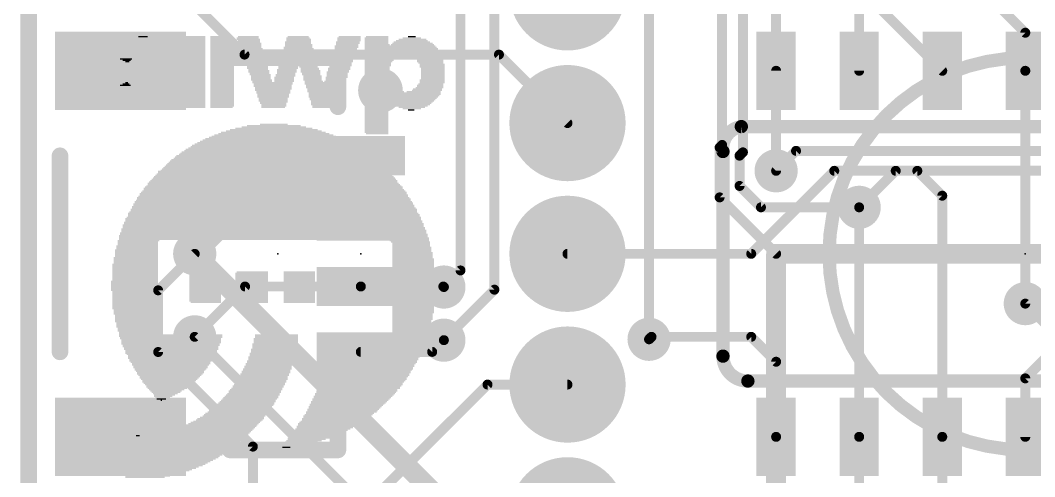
# Model space of a CAD drawing. Extents: x -41 to 66, y -18 to 26.
# Drawn here: x -0.13 to 15.38, y 9.29 to 16.27 of the extents above; entities that cross this region are included whole.
import ezdxf

# ---------------------------------------------------------------- set-up
doc = ezdxf.new("R2010")
doc.units = 0
for name, color, linetype in [('1', 12, 'CONTINUOUS'), ('16', 132, 'CONTINUOUS'), ('17', 110, 'CONTINUOUS'), ('18', 110, 'CONTINUOUS'), ('20', 31, 'CONTINUOUS'), ('21', 41, 'CONTINUOUS'), ('22', 40, 'CONTINUOUS'), ('23', 53, 'CONTINUOUS'), ('24', 53, 'CONTINUOUS'), ('51', 53, 'CONTINUOUS')]:
    doc.layers.add(name, color=color, linetype=linetype)

# ---------------------------------------------------------------- blocks, each defined once
blk = doc.blocks.new('RECT')
blk.add_solid([(-0.5, -0.5), (0.5, -0.5), (-0.5, 0.5), (0.5, 0.5)])
blk = doc.blocks.new('ROUNDP')
at = {"const_width": 0.5}
blk.add_lwpolyline([(0, -0.25, 1), (0, 0.25, 1), (0, -0.25)], format="xyb", dxfattribs=at)
blk = doc.blocks.new('ROUNDV')
at = {"const_width": 0.5}
blk.add_lwpolyline([(0, -0.25, 1), (0, 0.25, 1), (0, -0.25)], format="xyb", dxfattribs=at)

msp = doc.modelspace()

# ---------------------------------------------------------------- linework, layer by layer
at = {"layer": '1'}
for points, const_width in [([(0, 0), (0, 25.4)], 0.254), ([(1.905, 17.145), (3.302, 15.748)], 0.1524), ([(12.7, 15.5), (12.7, 16.764)], 0.1524), ([(13.97, 15.5), (13.0048, 16.4652)], 0.1524), ([(14.859, 16.4634), (15.24, 16.0824)], 0.1524), ([(15.24, 16.0824), (15.24, 15.5)], 0.1524), ([(3.302, 15.748), (7.192, 15.748)], 0.1524), ([(7.192, 15.748), (8.24, 14.7)], 0.1524), ([(11.43, 13.97), (11.43, 15.5)], 0.1524), ([(15.24, 11.938), (15.24, 15.5)], 0.1524), ([(11.049, 12.7), (12.319, 13.97)], 0.1524), ([(12.319, 13.97), (13.589, 13.97)], 0.1524), ([(13.589, 13.97), (13.97, 13.589)], 0.1524), ([(13.97, 13.589), (13.97, 9.9)], 0.1524), ([(3.04, 13.2), (2.54, 12.7)], 0.3048), ([(5.08, 13.2), (3.04, 13.2)], 0.3048), ([(12.7, 13.4112), (12.7, 9.9)], 0.1524), ([(8.24, 12.7), (11.049, 12.7)], 0.1524), ([(3.31, 12.2), (2.54, 11.43)], 0.1524), ([(5.08, 12.2), (3.31, 12.2)], 0.1524), ([(5.08, 12.2), (6.342, 12.2)], 0.1524), ([(6.342, 12.2), (6.35, 12.192)], 0.1524), ([(9.525, 11.43), (9.4874, 11.3924)], 0.1524), ([(11.049, 11.43), (9.525, 11.43)], 0.1524), ([(11.43, 11.049), (11.049, 11.43)], 0.1524), ([(6.1708, 11.2), (6.35, 11.3792)], 0.1524), ([(5.08, 11.2), (6.1708, 11.2)], 0.1524), ([(15.24, 10.795), (15.621, 11.176)], 0.1524), ([(11.43, 9.9), (11.43, 11.049)], 0.1524), ([(15.24, 9.9), (15.24, 10.795)], 0.1524), ([(4.406, 8.089), (7.017, 10.7)], 0.1524), ([(7.017, 10.7), (8.24, 10.7)], 0.1524), ([(11.43, 8.89), (11.43, 9.9)], 0.1524), ([(12.7, 9.9), (12.7, 8.636)], 0.1524), ([(13.97, 9.9), (13.97, 8.89)], 0.1524)]:
    msp.add_lwpolyline(points, dxfattribs=dict(at, const_width=const_width))
for points, const_width in [([(15.2781, 16.0824, 1), (15.2019, 16.0824)], 0.0762), ([(15.2131, 16.0555, 1), (15.2669, 16.1093)], 0.0762), ([(3.302, 15.7861, 1), (3.302, 15.7099)], 0.0762), ([(7.2189, 15.7749, 1), (7.1651, 15.7211)], 0.0762), ([(7.192, 15.7099, 1), (7.192, 15.7861)], 0.0762), ([(3.2751, 15.7211, 1), (3.3289, 15.7749)], 0.0762), ([(11.4681, 15.5, 1), (11.3919, 15.5)], 0.0762), ([(12.6619, 15.5, 1), (12.7381, 15.5)], 0.0762), ([(13.9431, 15.4731, 1), (13.9969, 15.5269)], 0.0762), ([(15.2781, 15.5, 1), (15.2019, 15.5)], 0.0762), ([(15.2019, 15.5, 1), (15.2781, 15.5)], 0.0762), ([(8.2131, 14.6731, 1), (8.2669, 14.7269)], 0.0762), ([(11.3919, 13.97, 1), (11.4681, 13.97)], 0.0762), ([(12.319, 14.0081, 1), (12.319, 13.9319)], 0.0762), ([(12.3459, 13.9431, 1), (12.2921, 13.9969)], 0.0762), ([(13.6159, 13.9969, 1), (13.5621, 13.9431)], 0.0762), ([(13.589, 13.9319, 1), (13.589, 14.0081)], 0.0762), ([(14.0081, 13.589, 1), (13.9319, 13.589)], 0.0762), ([(13.9431, 13.5621, 1), (13.9969, 13.6159)], 0.0762), ([(3.04, 13.2762, 1), (3.04, 13.1238)], 0.1524), ([(3.0939, 13.1461, 1), (2.9861, 13.2539)], 0.1524), ([(5.08, 13.1238, 1), (5.08, 13.2762)], 0.1524), ([(12.7381, 13.4112, 1), (12.6619, 13.4112)], 0.0762), ([(2.4861, 12.7539, 1), (2.5939, 12.6461)], 0.1524), ([(8.24, 12.7381, 1), (8.24, 12.6619)], 0.0762), ([(11.0221, 12.7269, 1), (11.0759, 12.6731)], 0.0762), ([(11.049, 12.6619, 1), (11.049, 12.7381)], 0.0762), ([(3.31, 12.2381, 1), (3.31, 12.1619)], 0.0762), ([(3.3369, 12.1731, 1), (3.2831, 12.2269)], 0.0762), ([(5.08, 12.2381, 1), (5.08, 12.1619)], 0.0762), ([(5.08, 12.1619, 1), (5.08, 12.2381)], 0.0762), ([(6.3689, 12.2269, 1), (6.3151, 12.1731)], 0.0762), ([(6.3231, 12.1651, 1), (6.3769, 12.2189)], 0.0762), ([(6.342, 12.1619, 1), (6.342, 12.2381)], 0.0762), ([(15.2019, 11.938, 1), (15.2781, 11.938)], 0.0762), ([(2.5131, 11.4569, 1), (2.5669, 11.4031)], 0.0762), ([(9.525, 11.4681, 1), (9.525, 11.3919)], 0.0762), ([(9.5519, 11.4031, 1), (9.4981, 11.4569)], 0.0762), ([(11.0759, 11.4569, 1), (11.0221, 11.4031)], 0.0762), ([(11.049, 11.3919, 1), (11.049, 11.4681)], 0.0762), ([(6.3769, 11.3523, 1), (6.3231, 11.4061)], 0.0762), ([(9.4604, 11.4193, 1), (9.5143, 11.3654)], 0.0762), ([(5.08, 11.2381, 1), (5.08, 11.1619)], 0.0762), ([(6.1439, 11.2269, 1), (6.1977, 11.1731)], 0.0762), ([(6.1708, 11.1619, 1), (6.1708, 11.2381)], 0.0762), ([(11.4681, 11.049, 1), (11.3919, 11.049)], 0.0762), ([(11.4031, 11.0221, 1), (11.4569, 11.0759)], 0.0762), ([(15.2781, 10.795, 1), (15.2019, 10.795)], 0.0762), ([(15.2131, 10.8219, 1), (15.2669, 10.7681)], 0.0762), ([(7.017, 10.7381, 1), (7.017, 10.6619)], 0.0762), ([(7.0439, 10.6731, 1), (6.9901, 10.7269)], 0.0762), ([(8.24, 10.6619, 1), (8.24, 10.7381)], 0.0762), ([(11.4681, 9.9, 1), (11.3919, 9.9)], 0.0762), ([(11.3919, 9.9, 1), (11.4681, 9.9)], 0.0762), ([(12.7381, 9.9, 1), (12.6619, 9.9)], 0.0762), ([(12.6619, 9.9, 1), (12.7381, 9.9)], 0.0762), ([(14.0081, 9.9, 1), (13.9319, 9.9)], 0.0762), ([(13.9319, 9.9, 1), (14.0081, 9.9)], 0.0762), ([(15.2019, 9.9, 1), (15.2781, 9.9)], 0.0762)]:
    msp.add_lwpolyline(points, format="xyb", dxfattribs=dict(at, const_width=const_width))
at = {"layer": '16'}
for points, const_width in [([(0, 0), (0, 25.4)], 0.254), ([(11.43, 13.97), (11.43, 20.32)], 0.1524), ([(10.922, 14.2523), (10.922, 20.193)], 0.1524), ([(6.604, 12.446), (6.604, 19.939)], 0.1524), ([(7.1224, 12.1516), (7.1224, 19.9777)], 0.1524), ([(9.4874, 11.3924), (9.4874, 19.2146)], 0.1524), ([(10.6045, 19.1135), (10.6045, 14.3658)], 0.1524), ([(10.6045, 14.3658), (10.5664, 14.3277)], 0.1524), ([(10.5664, 14.3277), (10.5664, 13.5636)], 0.1524), ([(10.8712, 14.2015), (10.922, 14.2523)], 0.1524), ([(10.8712, 13.7385), (10.8712, 14.2015)], 0.1524), ([(11.7348, 14.2748), (11.43, 13.97)], 0.1524), ([(20.828, 14.2748), (11.7348, 14.2748)], 0.1524), ([(13.2588, 13.97), (12.7, 13.4112)], 0.1524), ([(27.178, 13.97), (13.2588, 13.97)], 0.1524), ([(11.1985, 13.4112), (10.8712, 13.7385)], 0.1524), ([(11.43, 12.7), (10.5664, 13.5636)], 0.1524), ([(12.7, 13.4112), (11.1985, 13.4112)], 0.1524), ([(1.9812, 12.1412), (2.54, 12.7)], 0.1524), ([(6.54, 8.7), (2.54, 12.7)], 0.3048), ([(19.05, 12.7), (11.43, 12.7)], 0.3048), ([(11.43, 8.636), (11.43, 12.7)], 0.3048), ([(6.35, 12.192), (6.604, 12.446)], 0.1524), ([(1.9812, 11.1985), (1.9812, 12.1412)], 0.1524), ([(6.35, 11.3792), (7.1224, 12.1516)], 0.1524), ([(21.59, 5.588), (15.24, 11.938)], 0.1524), ([(2.54, 11.43), (6.223, 7.747)], 0.1524), ([(3.429, 9.7507), (1.9812, 11.1985)], 0.1524), ([(3.429, 6.35), (3.429, 9.7507)], 0.1524)]:
    msp.add_lwpolyline(points, dxfattribs=dict(at, const_width=const_width))
for points, const_width in [([(10.6314, 14.3389, 1), (10.5776, 14.3928)], 0.0762), ([(10.6045, 14.3277, 1), (10.5283, 14.3277)], 0.0762), ([(10.5395, 14.3547, 1), (10.5933, 14.3008)], 0.0762), ([(10.5664, 14.3658, 1), (10.6426, 14.3658)], 0.0762), ([(10.9093, 14.2015, 1), (10.8331, 14.2015)], 0.0762), ([(10.8839, 14.2523, 1), (10.9601, 14.2523)], 0.0762), ([(10.9489, 14.2253, 1), (10.8951, 14.2792)], 0.0762), ([(11.7348, 14.3129, 1), (11.7348, 14.2367)], 0.0762), ([(11.7617, 14.2479, 1), (11.7079, 14.3017)], 0.0762), ([(10.8443, 14.2284, 1), (10.8981, 14.1745)], 0.0762), ([(11.3919, 13.97, 1), (11.4681, 13.97)], 0.0762), ([(11.4031, 13.9969, 1), (11.4569, 13.9431)], 0.0762), ([(13.2588, 14.0081, 1), (13.2588, 13.9319)], 0.0762), ([(13.2857, 13.9431, 1), (13.2319, 13.9969)], 0.0762), ([(10.8981, 13.7655, 1), (10.8443, 13.7116)], 0.0762), ([(10.8331, 13.7385, 1), (10.9093, 13.7385)], 0.0762), ([(10.5283, 13.5636, 1), (10.6045, 13.5636)], 0.0762), ([(10.5933, 13.5905, 1), (10.5395, 13.5367)], 0.0762), ([(11.1985, 13.4493, 1), (11.1985, 13.3731)], 0.0762), ([(11.1716, 13.3843, 1), (11.2255, 13.4381)], 0.0762), ([(12.6731, 13.4381, 1), (12.7269, 13.3843)], 0.0762), ([(12.7, 13.3731, 1), (12.7, 13.4493)], 0.0762), ([(2.5939, 12.7539, 1), (2.4861, 12.6461)], 0.1524), ([(2.5669, 12.6731, 1), (2.5131, 12.7269)], 0.0762), ([(11.43, 12.7762, 1), (11.43, 12.6238)], 0.1524), ([(11.5062, 12.7, 1), (11.3538, 12.7)], 0.1524), ([(11.4031, 12.6731, 1), (11.4569, 12.7269)], 0.0762), ([(6.5659, 12.446, 1), (6.6421, 12.446)], 0.0762), ([(6.6309, 12.4191, 1), (6.5771, 12.4729)], 0.0762), ([(6.3231, 12.2189, 1), (6.3769, 12.1651)], 0.0762), ([(2.0193, 12.1412, 1), (1.9431, 12.1412)], 0.0762), ([(1.9543, 12.1681, 1), (2.0081, 12.1143)], 0.0762), ([(7.0843, 12.1516, 1), (7.1605, 12.1516)], 0.0762), ([(7.1493, 12.1247, 1), (7.0955, 12.1785)], 0.0762), ([(15.2669, 11.9649, 1), (15.2131, 11.9111)], 0.0762), ([(2.5669, 11.4569, 1), (2.5131, 11.4031)], 0.0762), ([(6.3231, 11.4061, 1), (6.3769, 11.3523)], 0.0762), ([(9.4493, 11.3924, 1), (9.5255, 11.3924)], 0.0762), ([(2.0081, 11.2255, 1), (1.9543, 11.1716)], 0.0762), ([(1.9431, 11.1985, 1), (2.0193, 11.1985)], 0.0762), ([(3.4671, 9.7507, 1), (3.3909, 9.7507)], 0.0762), ([(3.4021, 9.7238, 1), (3.4559, 9.7777)], 0.0762)]:
    msp.add_lwpolyline(points, format="xyb", dxfattribs=dict(at, const_width=const_width))
at = {"layer": '20', "const_width": 0.2032}
msp.add_lwpolyline([(0, 0), (0, 25.4)], dxfattribs=at)
at = {"layer": '21'}
for points, const_width in [([(3.08, 15.7), (4.73, 15.7)], 0.254), ([(4.73, 15.7), (4.73, 14.95)], 0.254), ([(19.4818, 14.6463), (10.8982, 14.6463)], 0.2032), ([(0.48, 14.2), (0.48, 11.2)], 0.254), ([(10.6172, 14.2653), (10.6172, 11.1347)], 0.2032), ([(10.9982, 10.7537), (19.4818, 10.7537)], 0.2032), ([(4.73, 10.45), (4.73, 9.7)], 0.254), ([(4.73, 9.7), (3.08, 9.7)], 0.254)]:
    msp.add_lwpolyline(points, dxfattribs=dict(at, const_width=const_width))
for points, const_width in [([(3.08, 15.7635, 1), (3.08, 15.6365)], 0.127), ([(4.7935, 15.7, 1), (4.6665, 15.7)], 0.127), ([(4.73, 15.6365, 1), (4.73, 15.7635)], 0.127), ([(5.38, 15.0586, 1), (5.38, 15.3414, 1), (5.38, 15.0586)], 0.4), ([(4.6665, 14.95, 1), (4.7935, 14.95)], 0.127), ([(10.8982, 14.6463, 0.4142), (10.6172, 14.2653)], 0.2032), ([(10.8982, 14.6971, 1), (10.8982, 14.5955)], 0.1016), ([(10.9058, 14.5961, 1), (10.8906, 14.6965)], 0.1016), ([(0.5435, 14.2, 1), (0.4165, 14.2)], 0.127), ([(10.668, 14.2653, 1), (10.5664, 14.2653)], 0.1016), ([(10.567, 14.2577, 1), (10.6674, 14.2729)], 0.1016), ([(0.4165, 11.2, 1), (0.5435, 11.2)], 0.127), ([(10.6172, 11.1347, 0.4144), (10.9982, 10.7537)], 0.2032), ([(10.668, 11.1347, 1), (10.5664, 11.1347)], 0.1016), ([(10.5664, 11.1347, 1), (10.668, 11.1347)], 0.1016), ([(10.9982, 10.8045, 1), (10.9982, 10.7029)], 0.1016), ([(10.9982, 10.7029, 1), (10.9982, 10.8045)], 0.1016), ([(4.7935, 10.45, 1), (4.6665, 10.45)], 0.127), ([(3.08, 9.7635, 1), (3.08, 9.6365)], 0.127), ([(4.73, 9.6365, 1), (4.73, 9.7635)], 0.127), ([(4.6665, 9.7, 1), (4.7935, 9.7)], 0.127)]:
    msp.add_lwpolyline(points, format="xyb", dxfattribs=dict(at, const_width=const_width))
at = {"layer": '22', "const_width": 0.2032}
msp.add_lwpolyline([(15.24, 9.7, 1), (15.24, 15.7, 1), (15.24, 9.7)], format="xyb", dxfattribs=at)
at = {"layer": '23'}
msp.add_point((5.08, 12.7), dxfattribs=at)
at = {"layer": '24'}
for p in [(3.81, 12.7), (15.24, 12.7)]:
    msp.add_point(p, dxfattribs=at)

# ---------------------------------------------------------------- block references
at = {"layer": '1'}
for p, xscale, yscale, rotation in [((1.405, 15.5), 1.2, 2, 270), ((11.43, 15.5), 0.6, 1.2, 180), ((12.7, 15.5), 0.6, 1.2, 180), ((13.97, 15.5), 0.6, 1.2, 180), ((15.24, 15.5), 0.6, 1.2, 180), ((5.08, 14.2), 0.6, 1.35, 270), ((5.08, 13.2), 0.6, 1.35, 270), ((5.08, 12.2), 0.6, 1.35, 270), ((5.08, 11.2), 0.6, 1.35, 270), ((1.405, 9.9), 1.2, 2, 270), ((11.43, 9.9), 0.6, 1.2, 180), ((12.7, 9.9), 0.6, 1.2, 180), ((13.97, 9.9), 0.6, 1.2, 180), ((15.24, 9.9), 0.6, 1.2, 180)]:
    msp.add_blockref('RECT', p, dxfattribs=dict(at, xscale=xscale, yscale=yscale, rotation=rotation))
at = {"layer": '17', "xscale": 1.778, "yscale": 1.778, "rotation": 270}
for p in [(8.24, 16.7), (8.24, 16.7), (8.24, 14.7), (8.24, 14.7), (8.24, 12.7), (8.24, 12.7), (8.24, 10.7), (8.24, 10.7), (8.24, 8.7), (8.24, 8.7)]:
    msp.add_blockref('ROUNDP', p, dxfattribs=at)
at = {"layer": '18', "xscale": 0.6604, "yscale": 0.6604}
for p in [(3.429, 14.224), (3.429, 14.224), (11.43, 13.97), (11.43, 13.97), (12.7, 13.4112), (12.7, 13.4112), (2.54, 12.7), (2.54, 12.7), (6.35, 12.192), (6.35, 12.192), (15.24, 11.938), (15.24, 11.938), (2.54, 11.43), (2.54, 11.43), (6.35, 11.3792), (6.35, 11.3792), (9.4874, 11.3924), (9.4874, 11.3924)]:
    msp.add_blockref('ROUNDV', p, dxfattribs=at)
at = {"layer": '22', "yscale": 0.02, "rotation": 180}
for p, xscale in [((1.74, 15.98), 0.48), ((1.74, 16), 0.32), ((1.75, 16.02), 0.14), ((2.52, 16), 0.36), ((2.52, 15.98), 0.36), ((2.53, 16.02), 0.34), ((2.95, 16.02), 0.34), ((2.96, 16), 0.36), ((2.96, 15.98), 0.36), ((3.35, 16), 0.34), ((3.36, 15.98), 0.36), ((3.36, 16.02), 0.32), ((4.12, 16), 0.36), ((4.13, 15.98), 0.38), ((4.12, 16.02), 0.32), ((4.9, 16), 0.36), ((4.9, 15.98), 0.36), ((4.91, 16.02), 0.34), ((5.32, 16), 0.36), ((5.32, 15.98), 0.36), ((5.33, 16.02), 0.34), ((5.87, 15.98), 0.42), ((5.86, 16), 0.28), ((5.86, 16.02), 0.12), ((1.75, 15.82), 0.9), ((1.74, 15.86), 0.84), ((1.75, 15.84), 0.86), ((1.74, 15.88), 0.8), ((1.75, 15.9), 0.74), ((1.75, 15.92), 0.7), ((1.74, 15.94), 0.64), ((1.75, 15.96), 0.54), ((2.52, 15.96), 0.36), ((2.52, 15.94), 0.36), ((2.52, 15.92), 0.36), ((2.52, 15.9), 0.36), ((2.52, 15.88), 0.36), ((2.52, 15.86), 0.36), ((2.52, 15.84), 0.36), ((2.52, 15.82), 0.36), ((2.96, 15.96), 0.36), ((2.96, 15.94), 0.36), ((2.96, 15.92), 0.36), ((2.96, 15.9), 0.36), ((2.96, 15.88), 0.36), ((2.96, 15.86), 0.36), ((2.96, 15.84), 0.36), ((2.96, 15.82), 0.36), ((3.37, 15.96), 0.34), ((3.37, 15.94), 0.34), ((3.38, 15.92), 0.36), ((3.39, 15.9), 0.34), ((3.39, 15.88), 0.34), ((3.39, 15.86), 0.34), ((3.41, 15.84), 0.34), ((3.41, 15.82), 0.34), ((4.12, 15.86), 0.44), ((4.13, 15.84), 0.46), ((4.13, 15.82), 0.46), ((4.12, 15.94), 0.4), ((4.12, 15.92), 0.4), ((4.13, 15.9), 0.42), ((4.13, 15.88), 0.42), ((4.13, 15.96), 0.38), ((4.86, 15.88), 0.36), ((4.86, 15.86), 0.36), ((4.85, 15.84), 0.34), ((4.85, 15.82), 0.34), ((4.88, 15.94), 0.36), ((4.88, 15.92), 0.36), ((4.87, 15.9), 0.34), ((4.9, 15.96), 0.36), ((5.32, 15.96), 0.36), ((5.32, 15.94), 0.36), ((5.32, 15.92), 0.36), ((5.33, 15.9), 0.38), ((5.68, 15.88), 1.08), ((5.69, 15.86), 1.1), ((5.7, 15.84), 1.12), ((5.7, 15.82), 1.12), ((5.87, 15.9), 0.66), ((5.87, 15.92), 0.62), ((5.86, 15.94), 0.56), ((5.86, 15.96), 0.48), ((1.74, 15.78), 0.96), ((1.74, 15.8), 0.92), ((1.76, 15.76), 0.96), ((1.77, 15.74), 0.94), ((1.5, 15.72), 0.32), ((1.49, 15.7), 0.26), ((1.49, 15.68), 0.18), ((1.5, 15.66), 0.12), ((2.02, 15.72), 0.48), ((2.04, 15.7), 0.44), ((2.07, 15.68), 0.42), ((2.08, 15.66), 0.4), ((2.52, 15.8), 0.36), ((2.52, 15.78), 0.36), ((2.52, 15.76), 0.36), ((2.52, 15.74), 0.36), ((2.52, 15.72), 0.36), ((2.52, 15.7), 0.36), ((2.52, 15.68), 0.36), ((2.52, 15.66), 0.36), ((2.96, 15.8), 0.36), ((2.96, 15.78), 0.36), ((2.96, 15.76), 0.36), ((2.96, 15.74), 0.36), ((2.96, 15.72), 0.36), ((2.96, 15.7), 0.36), ((2.96, 15.68), 0.36), ((2.96, 15.66), 0.36), ((3.42, 15.8), 0.32), ((3.43, 15.78), 0.34), ((3.43, 15.76), 0.34), ((3.43, 15.74), 0.34), ((3.44, 15.72), 0.32), ((3.45, 15.7), 0.34), ((3.46, 15.68), 0.32), ((3.46, 15.66), 0.32), ((4.12, 15.74), 0.52), ((4.12, 15.72), 0.52), ((4.12, 15.7), 0.52), ((4.13, 15.68), 0.54), ((4.13, 15.66), 0.54), ((4.12, 15.8), 0.48), ((4.12, 15.78), 0.48), ((4.13, 15.76), 0.5), ((4.8, 15.68), 0.36), ((4.79, 15.66), 0.34), ((4.82, 15.74), 0.36), ((4.81, 15.72), 0.34), ((4.81, 15.7), 0.34), ((4.84, 15.8), 0.36), ((4.83, 15.78), 0.34), ((4.83, 15.76), 0.34), ((5.71, 15.8), 1.14), ((5.72, 15.78), 1.16), ((5.72, 15.76), 1.16), ((5.72, 15.74), 1.16), ((5.41, 15.72), 0.54), ((5.39, 15.7), 0.5), ((5.37, 15.68), 0.46), ((5.36, 15.66), 0.44), ((6.08, 15.72), 0.48), ((6.11, 15.7), 0.46), ((6.13, 15.68), 0.42), ((6.14, 15.66), 0.4), ((1.51, 15.64), 0.06), ((2.09, 15.64), 0.38), ((2.1, 15.62), 0.36), ((2.11, 15.6), 0.38), ((2.11, 15.58), 0.38), ((2.12, 15.56), 0.36), ((2.12, 15.54), 0.36), ((2.12, 15.52), 0.36), ((2.52, 15.64), 0.36), ((2.52, 15.62), 0.36), ((2.52, 15.6), 0.36), ((2.52, 15.58), 0.36), ((2.52, 15.56), 0.36), ((2.52, 15.54), 0.36), ((2.52, 15.52), 0.36), ((2.96, 15.64), 0.36), ((2.96, 15.62), 0.36), ((2.96, 15.6), 0.36), ((2.96, 15.58), 0.36), ((2.96, 15.56), 0.36), ((2.96, 15.54), 0.36), ((2.96, 15.52), 0.36), ((3.47, 15.64), 0.34), ((3.48, 15.62), 0.32), ((3.48, 15.6), 0.32), ((3.5, 15.58), 0.32), ((3.5, 15.56), 0.32), ((3.5, 15.54), 0.32), ((3.51, 15.52), 0.3), ((3.95, 15.52), 0.3), ((4.12, 15.6), 0.6), ((4.12, 15.58), 0.6), ((3.97, 15.56), 0.3), ((3.97, 15.54), 0.3), ((4.13, 15.64), 0.58), ((4.13, 15.62), 0.58), ((4.28, 15.56), 0.28), ((4.3, 15.54), 0.28), ((4.3, 15.52), 0.28), ((4.75, 15.54), 0.34), ((4.75, 15.52), 0.34), ((4.77, 15.6), 0.34), ((4.77, 15.58), 0.34), ((4.76, 15.56), 0.32), ((4.79, 15.64), 0.34), ((4.78, 15.62), 0.32), ((5.35, 15.64), 0.42), ((5.34, 15.62), 0.4), ((5.34, 15.6), 0.4), ((5.34, 15.58), 0.4), ((5.33, 15.56), 0.38), ((5.33, 15.54), 0.38), ((5.33, 15.52), 0.38), ((6.14, 15.64), 0.4), ((6.15, 15.62), 0.38), ((6.17, 15.6), 0.38), ((6.17, 15.58), 0.38), ((6.17, 15.56), 0.38), ((6.18, 15.54), 0.36), ((6.18, 15.52), 0.36), ((2.11, 15.36), 0.38), ((2.12, 15.5), 0.36), ((2.12, 15.48), 0.36), ((2.12, 15.46), 0.36), ((2.12, 15.44), 0.36), ((2.12, 15.42), 0.36), ((2.12, 15.4), 0.36), ((2.12, 15.38), 0.36), ((2.52, 15.5), 0.36), ((2.52, 15.48), 0.36), ((2.52, 15.46), 0.36), ((2.52, 15.44), 0.36), ((2.52, 15.42), 0.36), ((2.52, 15.4), 0.36), ((2.52, 15.38), 0.36), ((2.52, 15.36), 0.36), ((2.96, 15.5), 0.36), ((2.96, 15.48), 0.36), ((2.96, 15.46), 0.36), ((2.96, 15.44), 0.36), ((2.96, 15.42), 0.36), ((2.96, 15.4), 0.36), ((2.96, 15.38), 0.36), ((2.96, 15.36), 0.36), ((3.52, 15.5), 0.32), ((3.52, 15.48), 0.32), ((3.53, 15.46), 0.3), ((3.54, 15.44), 0.32), ((3.55, 15.42), 0.3), ((3.55, 15.4), 0.3), ((3.55, 15.38), 0.3), ((3.56, 15.36), 0.32), ((3.91, 15.4), 0.3), ((3.91, 15.38), 0.3), ((3.91, 15.36), 0.3), ((3.93, 15.44), 0.3), ((3.93, 15.42), 0.3), ((3.95, 15.5), 0.3), ((3.95, 15.48), 0.3), ((3.94, 15.46), 0.28), ((4.31, 15.5), 0.3), ((4.31, 15.48), 0.3), ((4.32, 15.46), 0.28), ((4.32, 15.44), 0.28), ((4.34, 15.42), 0.28), ((4.34, 15.4), 0.28), ((4.34, 15.38), 0.28), ((4.34, 15.36), 0.28), ((4.71, 15.4), 0.34), ((4.7, 15.38), 0.32), ((4.7, 15.36), 0.32), ((4.73, 15.48), 0.34), ((4.72, 15.46), 0.32), ((4.72, 15.44), 0.32), ((4.72, 15.42), 0.32), ((4.74, 15.5), 0.32), ((5.32, 15.5), 0.36), ((5.32, 15.48), 0.36), ((5.32, 15.46), 0.36), ((5.32, 15.44), 0.36), ((5.32, 15.42), 0.36), ((5.33, 15.4), 0.38), ((5.33, 15.38), 0.38), ((5.33, 15.36), 0.38), ((6.17, 15.36), 0.38), ((6.18, 15.5), 0.36), ((6.18, 15.48), 0.36), ((6.18, 15.46), 0.36), ((6.18, 15.44), 0.36), ((6.18, 15.42), 0.36), ((6.18, 15.4), 0.36), ((6.18, 15.38), 0.36), ((1.76, 15.2), 0.96), ((1.78, 15.22), 0.96), ((1.48, 15.24), 0.28), ((1.47, 15.26), 0.22), ((1.48, 15.28), 0.16), ((1.49, 15.3), 0.1), ((1.5, 15.32), 0.04), ((2.04, 15.24), 0.44), ((2.07, 15.26), 0.42), ((2.08, 15.28), 0.4), ((2.09, 15.32), 0.38), ((2.09, 15.3), 0.38), ((2.11, 15.34), 0.38), ((2.52, 15.34), 0.36), ((2.52, 15.32), 0.36), ((2.52, 15.3), 0.36), ((2.52, 15.28), 0.36), ((2.52, 15.26), 0.36), ((2.52, 15.24), 0.36), ((2.52, 15.22), 0.36), ((2.52, 15.2), 0.36), ((2.96, 15.34), 0.36), ((2.96, 15.32), 0.36), ((2.96, 15.3), 0.36), ((2.96, 15.28), 0.36), ((2.96, 15.26), 0.36), ((2.96, 15.24), 0.36), ((2.96, 15.22), 0.36), ((2.96, 15.2), 0.36), ((3.57, 15.34), 0.3), ((3.73, 15.32), 0.62), ((3.74, 15.3), 0.6), ((3.73, 15.28), 0.58), ((3.73, 15.26), 0.58), ((3.74, 15.24), 0.56), ((3.74, 15.22), 0.56), ((3.73, 15.2), 0.54), ((3.91, 15.34), 0.3), ((4.36, 15.34), 0.28), ((4.53, 15.32), 0.62), ((4.53, 15.3), 0.62), ((4.53, 15.28), 0.58), ((4.53, 15.26), 0.58), ((4.53, 15.24), 0.58), ((4.53, 15.22), 0.54), ((4.53, 15.2), 0.54), ((4.68, 15.34), 0.32), ((5.34, 15.34), 0.4), ((5.34, 15.32), 0.4), ((5.34, 15.3), 0.4), ((5.35, 15.28), 0.42), ((5.36, 15.26), 0.44), ((5.37, 15.24), 0.46), ((5.38, 15.22), 0.48), ((5.4, 15.2), 0.52), ((6.09, 15.2), 0.46), ((6.1, 15.22), 0.44), ((6.13, 15.24), 0.42), ((6.14, 15.28), 0.4), ((6.14, 15.26), 0.4), ((6.15, 15.3), 0.38), ((6.17, 15.34), 0.38), ((6.17, 15.32), 0.38), ((1.75, 15.18), 0.98), ((1.75, 15.16), 0.94), ((1.74, 15.14), 0.92), ((1.74, 15.12), 0.88), ((1.74, 15.1), 0.84), ((1.74, 15.08), 0.8), ((1.74, 15.06), 0.76), ((1.74, 15.04), 0.72), ((2.52, 15.18), 0.36), ((2.52, 15.16), 0.36), ((2.52, 15.14), 0.36), ((2.52, 15.12), 0.36), ((2.52, 15.1), 0.36), ((2.52, 15.08), 0.36), ((2.52, 15.06), 0.36), ((2.52, 15.04), 0.36), ((2.96, 15.18), 0.36), ((2.96, 15.16), 0.36), ((2.96, 15.14), 0.36), ((2.96, 15.12), 0.36), ((2.96, 15.1), 0.36), ((2.96, 15.08), 0.36), ((2.96, 15.06), 0.36), ((2.96, 15.04), 0.36), ((3.74, 15.18), 0.52), ((3.74, 15.16), 0.52), ((3.74, 15.14), 0.48), ((3.74, 15.12), 0.48), ((3.74, 15.1), 0.48), ((3.74, 15.08), 0.44), ((3.74, 15.06), 0.44), ((3.74, 15.04), 0.44), ((4.52, 15.18), 0.52), ((4.53, 15.16), 0.5), ((4.53, 15.14), 0.5), ((4.52, 15.12), 0.48), ((4.52, 15.1), 0.48), ((4.53, 15.08), 0.46), ((4.52, 15.06), 0.44), ((4.53, 15.04), 0.42), ((5.44, 15.18), 0.6), ((5.72, 15.16), 1.16), ((5.72, 15.14), 1.16), ((5.71, 15.12), 1.14), ((5.7, 15.1), 1.12), ((5.69, 15.08), 1.1), ((5.68, 15.06), 1.08), ((5.67, 15.04), 1.06), ((6.04, 15.18), 0.52), ((1.74, 15.02), 0.64), ((1.74, 15), 0.6), ((1.75, 14.98), 0.5), ((1.74, 14.96), 0.36), ((1.75, 14.94), 0.22), ((2.52, 15.02), 0.36), ((2.52, 15), 0.36), ((2.52, 14.98), 0.36), ((2.52, 14.96), 0.36), ((2.52, 14.94), 0.36), ((2.96, 15.02), 0.36), ((2.96, 15), 0.36), ((2.96, 14.98), 0.36), ((2.96, 14.96), 0.36), ((2.95, 14.94), 0.34), ((3.75, 15.02), 0.42), ((3.74, 15), 0.4), ((3.75, 14.98), 0.38), ((3.75, 14.96), 0.38), ((3.74, 14.94), 0.36), ((4.52, 15.02), 0.4), ((4.52, 15), 0.4), ((4.52, 14.98), 0.4), ((4.52, 14.96), 0.36), ((4.52, 14.94), 0.36), ((5.33, 15.02), 0.38), ((5.32, 15), 0.36), ((5.32, 14.98), 0.36), ((5.32, 14.96), 0.36), ((5.32, 14.94), 0.36), ((5.32, 14.92), 0.36), ((5.32, 14.9), 0.36), ((5.86, 15.02), 0.64), ((5.86, 15), 0.6), ((5.86, 14.98), 0.56), ((5.86, 14.96), 0.48), ((5.86, 14.94), 0.4), ((5.86, 14.92), 0.28), ((5.85, 14.9), 0.1), ((5.32, 14.88), 0.36), ((5.32, 14.86), 0.36), ((5.32, 14.84), 0.36), ((5.32, 14.82), 0.36), ((5.32, 14.8), 0.36), ((5.32, 14.78), 0.36), ((5.32, 14.76), 0.36), ((5.32, 14.74), 0.36), ((3.75, 14.58), 1.46), ((3.75, 14.6), 1.34), ((3.75, 14.62), 1.18), ((3.75, 14.64), 0.98), ((3.75, 14.66), 0.82), ((3.75, 14.68), 0.42), ((5.32, 14.72), 0.36), ((5.32, 14.7), 0.36), ((5.32, 14.68), 0.36), ((5.32, 14.66), 0.36), ((5.32, 14.64), 0.36), ((5.32, 14.62), 0.36), ((5.32, 14.6), 0.36), ((5.32, 14.58), 0.36), ((3.75, 14.42), 2.26), ((3.74, 14.44), 2.16), ((3.75, 14.46), 2.1), ((3.75, 14.48), 1.98), ((3.75, 14.5), 1.9), ((3.75, 14.52), 1.82), ((3.75, 14.54), 1.7), ((3.74, 14.56), 1.6), ((5.32, 14.56), 0.36), ((5.33, 14.54), 0.34), ((3.74, 14.28), 2.72), ((3.74, 14.3), 2.68), ((3.74, 14.32), 2.6), ((3.75, 14.34), 2.54), ((3.74, 14.36), 2.48), ((3.74, 14.38), 2.4), ((3.75, 14.4), 2.34), ((3.74, 14.12), 3.16), ((3.74, 14.14), 3.12), ((3.75, 14.16), 3.06), ((3.74, 14.18), 3), ((3.74, 14.2), 2.96), ((3.75, 14.22), 2.9), ((3.74, 14.24), 2.84), ((3.74, 14.26), 2.8), ((3.74, 13.96), 3.52), ((3.75, 13.98), 3.46), ((3.75, 14), 3.42), ((3.75, 14.02), 3.38), ((3.75, 14.04), 3.34), ((3.75, 14.06), 3.3), ((3.75, 14.08), 3.26), ((3.74, 14.1), 3.2), ((3.74, 13.8), 3.8), ((3.75, 13.82), 3.78), ((3.75, 13.84), 3.74), ((3.75, 13.86), 3.7), ((3.75, 13.88), 3.66), ((3.75, 13.9), 3.62), ((3.75, 13.92), 3.58), ((3.75, 13.94), 3.54), ((3.75, 13.64), 4.06), ((3.75, 13.66), 4.02), ((3.74, 13.7), 3.96), ((3.75, 13.68), 3.98), ((3.75, 13.72), 3.94), ((3.75, 13.74), 3.9), ((3.74, 13.78), 3.84), ((3.75, 13.76), 3.86), ((3.74, 13.5), 4.24), ((3.74, 13.52), 4.2), ((3.74, 13.56), 4.16), ((3.75, 13.54), 4.18), ((3.74, 13.58), 4.12), ((3.74, 13.62), 4.08), ((3.75, 13.6), 4.1), ((3.74, 13.34), 4.4), ((3.75, 13.38), 4.38), ((3.75, 13.36), 4.38), ((3.74, 13.42), 4.32), ((3.75, 13.4), 4.34), ((3.74, 13.46), 4.28), ((3.75, 13.44), 4.3), ((3.75, 13.48), 4.26), ((3.74, 13.18), 4.56), ((3.74, 13.24), 4.52), ((3.74, 13.22), 4.52), ((3.75, 13.2), 4.54), ((3.75, 13.26), 4.5), ((3.74, 13.32), 4.44), ((3.75, 13.3), 4.46), ((3.75, 13.28), 4.46), ((3.74, 13.02), 4.68), ((3.74, 13.08), 4.64), ((3.75, 13.06), 4.66), ((3.75, 13.04), 4.66), ((3.74, 13.14), 4.6), ((3.74, 13.12), 4.6), ((3.75, 13.1), 4.62), ((3.75, 13.16), 4.58), ((1.68, 12.9), 0.64), ((1.67, 12.88), 0.62), ((3.74, 12.98), 4.72), ((3.74, 12.96), 4.72), ((3.75, 12.94), 4.74), ((3.75, 12.92), 4.74), ((3.75, 13), 4.7), ((5.82, 12.9), 0.6), ((5.84, 12.88), 0.6), ((1.65, 12.76), 0.66), ((1.65, 12.74), 0.66), ((1.65, 12.72), 0.66), ((1.66, 12.82), 0.64), ((1.66, 12.8), 0.64), ((1.66, 12.78), 0.64), ((1.67, 12.86), 0.62), ((1.67, 12.84), 0.62), ((5.85, 12.86), 0.58), ((5.85, 12.84), 0.58), ((5.85, 12.82), 0.58), ((5.86, 12.8), 0.6), ((5.86, 12.78), 0.6), ((5.86, 12.76), 0.6), ((5.86, 12.74), 0.6), ((5.87, 12.72), 0.62), ((1.64, 12.64), 0.68), ((1.64, 12.62), 0.68), ((1.64, 12.6), 0.68), ((1.64, 12.58), 0.68), ((1.64, 12.56), 0.68), ((1.65, 12.7), 0.66), ((1.65, 12.68), 0.66), ((1.65, 12.66), 0.66), ((5.87, 12.7), 0.62), ((5.87, 12.68), 0.62), ((5.87, 12.66), 0.62), ((5.87, 12.64), 0.62), ((5.88, 12.62), 0.64), ((5.88, 12.6), 0.64), ((5.88, 12.58), 0.64), ((5.88, 12.56), 0.64), ((1.63, 12.54), 0.7), ((1.63, 12.52), 0.7), ((1.63, 12.5), 0.7), ((1.63, 12.48), 0.7), ((1.63, 12.46), 0.7), ((1.63, 12.44), 0.7), ((1.63, 12.42), 0.7), ((1.63, 12.4), 0.7), ((2.7, 12.4), 0.48), ((2.71, 12.42), 0.46), ((3.41, 12.4), 0.5), ((3.42, 12.42), 0.48), ((4.14, 12.42), 0.48), ((4.14, 12.4), 0.48), ((4.85, 12.42), 0.46), ((4.86, 12.4), 0.48), ((5.88, 12.54), 0.64), ((5.88, 12.52), 0.64), ((5.88, 12.5), 0.64), ((5.88, 12.48), 0.64), ((5.88, 12.46), 0.64), ((5.88, 12.44), 0.64), ((5.89, 12.42), 0.66), ((5.89, 12.4), 0.66), ((1.62, 12.28), 0.72), ((1.62, 12.26), 0.72), ((1.63, 12.38), 0.7), ((1.63, 12.36), 0.7), ((1.63, 12.34), 0.7), ((1.63, 12.32), 0.7), ((1.63, 12.3), 0.7), ((2.7, 12.38), 0.48), ((2.7, 12.36), 0.48), ((2.7, 12.34), 0.48), ((2.7, 12.32), 0.48), ((2.7, 12.3), 0.48), ((2.7, 12.28), 0.48), ((2.7, 12.26), 0.48), ((3.41, 12.38), 0.5), ((3.41, 12.36), 0.5), ((3.41, 12.34), 0.5), ((3.41, 12.32), 0.5), ((3.41, 12.3), 0.5), ((3.41, 12.28), 0.5), ((3.41, 12.26), 0.5), ((4.14, 12.38), 0.48), ((4.14, 12.36), 0.48), ((4.14, 12.34), 0.48), ((4.14, 12.32), 0.48), ((4.14, 12.3), 0.48), ((4.14, 12.28), 0.48), ((4.14, 12.26), 0.48), ((4.86, 12.38), 0.48), ((4.86, 12.36), 0.48), ((4.86, 12.34), 0.48), ((4.86, 12.32), 0.48), ((4.86, 12.3), 0.48), ((4.86, 12.28), 0.48), ((4.86, 12.26), 0.48), ((5.89, 12.38), 0.66), ((5.89, 12.36), 0.66), ((5.89, 12.34), 0.66), ((5.89, 12.32), 0.66), ((5.89, 12.3), 0.66), ((5.89, 12.28), 0.66), ((5.89, 12.26), 0.66), ((1.62, 12.24), 0.72), ((1.62, 12.22), 0.72), ((1.62, 12.2), 0.72), ((1.62, 12.18), 0.72), ((1.62, 12.16), 0.72), ((1.62, 12.14), 0.72), ((1.63, 12.12), 0.7), ((1.63, 12.1), 0.7), ((2.7, 12.24), 0.48), ((2.7, 12.22), 0.48), ((2.7, 12.2), 0.48), ((2.7, 12.18), 0.48), ((2.7, 12.16), 0.48), ((2.7, 12.14), 0.48), ((2.7, 12.12), 0.48), ((2.7, 12.1), 0.48), ((3.41, 12.24), 0.5), ((3.41, 12.22), 0.5), ((3.41, 12.2), 0.5), ((3.41, 12.18), 0.5), ((3.41, 12.16), 0.5), ((3.41, 12.14), 0.5), ((3.41, 12.12), 0.5), ((3.41, 12.1), 0.5), ((4.14, 12.24), 0.48), ((4.14, 12.22), 0.48), ((4.14, 12.2), 0.48), ((4.14, 12.18), 0.48), ((4.14, 12.16), 0.48), ((4.14, 12.14), 0.48), ((4.14, 12.12), 0.48), ((4.14, 12.1), 0.48), ((4.86, 12.24), 0.48), ((4.86, 12.22), 0.48), ((4.86, 12.2), 0.48), ((4.86, 12.18), 0.48), ((4.86, 12.16), 0.48), ((4.86, 12.14), 0.48), ((4.86, 12.12), 0.48), ((4.86, 12.1), 0.48), ((5.89, 12.24), 0.66), ((5.89, 12.22), 0.66), ((5.89, 12.2), 0.66), ((5.89, 12.18), 0.66), ((5.89, 12.16), 0.66), ((5.89, 12.14), 0.66), ((5.89, 12.12), 0.66), ((5.89, 12.1), 0.66), ((1.63, 12.08), 0.7), ((1.63, 12.06), 0.7), ((1.63, 12.04), 0.7), ((1.63, 12.02), 0.7), ((1.63, 12), 0.7), ((1.63, 11.98), 0.7), ((1.63, 11.96), 0.7), ((1.63, 11.94), 0.7), ((2.7, 12.08), 0.48), ((2.7, 12.06), 0.48), ((2.7, 12.04), 0.48), ((2.7, 12.02), 0.48), ((2.7, 12), 0.48), ((2.7, 11.98), 0.48), ((2.71, 11.96), 0.46), ((3.41, 12.08), 0.5), ((3.41, 12.06), 0.5), ((3.41, 12.04), 0.5), ((3.41, 12.02), 0.5), ((3.41, 12), 0.5), ((3.41, 11.98), 0.5), ((3.42, 11.96), 0.48), ((4.14, 12.08), 0.48), ((4.14, 12.06), 0.48), ((4.14, 12.04), 0.48), ((4.14, 12.02), 0.48), ((4.14, 12), 0.48), ((4.14, 11.98), 0.48), ((4.14, 11.96), 0.48), ((4.86, 12.08), 0.48), ((4.86, 12.06), 0.48), ((4.86, 12.04), 0.48), ((4.86, 12.02), 0.48), ((4.86, 12), 0.48), ((4.86, 11.98), 0.48), ((4.85, 11.96), 0.46), ((5.89, 12.08), 0.66), ((5.89, 12.06), 0.66), ((5.89, 12.04), 0.66), ((5.89, 12.02), 0.66), ((5.89, 12), 0.66), ((5.88, 11.98), 0.64), ((5.88, 11.96), 0.64), ((5.88, 11.94), 0.64), ((1.63, 11.92), 0.7), ((1.63, 11.9), 0.7), ((1.63, 11.88), 0.7), ((1.63, 11.86), 0.7), ((1.64, 11.84), 0.68), ((1.64, 11.82), 0.68), ((1.64, 11.8), 0.68), ((1.64, 11.78), 0.68), ((5.88, 11.92), 0.64), ((5.88, 11.9), 0.64), ((5.88, 11.88), 0.64), ((5.88, 11.86), 0.64), ((5.88, 11.84), 0.64), ((5.88, 11.82), 0.64), ((5.88, 11.8), 0.64), ((5.87, 11.78), 0.62), ((1.65, 11.76), 0.66), ((1.65, 11.74), 0.66), ((1.65, 11.72), 0.66), ((1.65, 11.7), 0.66), ((1.65, 11.68), 0.66), ((1.65, 11.66), 0.66), ((1.66, 11.64), 0.64), ((5.87, 11.76), 0.62), ((5.87, 11.74), 0.62), ((5.87, 11.72), 0.62), ((5.87, 11.7), 0.62), ((5.86, 11.68), 0.6), ((5.86, 11.66), 0.6), ((5.86, 11.64), 0.6), ((1.66, 11.62), 0.64), ((1.66, 11.6), 0.64), ((1.66, 11.58), 0.64), ((1.67, 11.56), 0.62), ((1.67, 11.54), 0.62), ((1.67, 11.52), 0.62), ((1.68, 11.5), 0.6), ((1.69, 11.48), 0.62), ((5.83, 11.48), 0.58), ((5.86, 11.62), 0.6), ((5.85, 11.6), 0.58), ((5.85, 11.58), 0.58), ((5.85, 11.56), 0.58), ((5.85, 11.54), 0.58), ((5.84, 11.52), 0.56), ((5.84, 11.5), 0.56), ((2.17, 11.46), 1.58), ((2.17, 11.44), 1.58), ((2.18, 11.42), 1.56), ((2.17, 11.4), 1.54), ((2.18, 11.38), 1.52), ((2.18, 11.36), 1.52), ((2.18, 11.34), 1.52), ((2.17, 11.32), 1.5), ((3.77, 11.32), 0.7), ((3.78, 11.4), 0.68), ((3.78, 11.38), 0.68), ((3.78, 11.36), 0.68), ((3.78, 11.34), 0.68), ((3.79, 11.46), 0.66), ((3.79, 11.44), 0.66), ((3.79, 11.42), 0.66), ((5.34, 11.36), 1.48), ((5.33, 11.34), 1.46), ((5.33, 11.32), 1.46), ((5.36, 11.46), 1.48), ((5.36, 11.44), 1.48), ((5.36, 11.42), 1.48), ((5.36, 11.4), 1.48), ((5.35, 11.38), 1.46), ((2.18, 11.3), 1.48), ((2.17, 11.28), 1.46), ((2.18, 11.26), 1.44), ((2.18, 11.24), 1.44), ((2.18, 11.22), 1.4), ((2.18, 11.2), 1.4), ((2.17, 11.18), 1.38), ((2.18, 11.16), 1.36), ((3.73, 11.18), 0.7), ((3.73, 11.16), 0.7), ((3.75, 11.24), 0.7), ((3.75, 11.22), 0.7), ((3.74, 11.2), 0.68), ((3.76, 11.3), 0.68), ((3.76, 11.28), 0.68), ((3.76, 11.26), 0.68), ((5.3, 11.24), 1.44), ((5.3, 11.22), 1.44), ((5.29, 11.2), 1.42), ((5.29, 11.18), 1.42), ((5.29, 11.16), 1.42), ((5.33, 11.3), 1.46), ((5.32, 11.28), 1.44), ((5.32, 11.26), 1.44), ((2.18, 11.14), 1.32), ((2.18, 11.12), 1.32), ((2.17, 11.1), 1.3), ((2.17, 11.08), 1.26), ((2.17, 11.06), 1.26), ((2.17, 11.04), 1.22), ((2.18, 11.02), 1.2), ((3.68, 11.02), 0.72), ((3.7, 11.06), 0.72), ((3.69, 11.04), 0.7), ((3.71, 11.12), 0.7), ((3.71, 11.1), 0.7), ((3.71, 11.08), 0.7), ((3.73, 11.14), 0.7), ((5.24, 11.04), 1.4), ((5.23, 11.02), 1.38), ((5.27, 11.12), 1.42), ((5.26, 11.1), 1.4), ((5.26, 11.08), 1.4), ((5.25, 11.06), 1.38), ((5.28, 11.14), 1.4), ((2.17, 11), 1.18), ((2.17, 10.98), 1.14), ((2.17, 10.96), 1.14), ((2.17, 10.94), 1.1), ((2.16, 10.92), 1.08), ((2.16, 10.9), 1.04), ((2.17, 10.88), 1.02), ((3.61, 10.86), 0.74), ((3.63, 10.9), 0.74), ((3.63, 10.88), 0.74), ((3.65, 10.94), 0.74), ((3.64, 10.92), 0.72), ((3.66, 10.98), 0.72), ((3.66, 10.96), 0.72), ((3.68, 11), 0.72), ((5.17, 10.88), 1.34), ((5.16, 10.86), 1.32), ((5.2, 10.96), 1.36), ((5.2, 10.94), 1.36), ((5.19, 10.92), 1.34), ((5.18, 10.9), 1.32), ((5.22, 11), 1.36), ((5.22, 10.98), 1.36), ((2.16, 10.84), 0.96), ((2.16, 10.82), 0.92), ((2.15, 10.8), 0.9), ((2.15, 10.78), 0.86), ((2.15, 10.76), 0.82), ((2.14, 10.74), 0.8), ((2.14, 10.72), 0.76), ((2.13, 10.7), 0.7), ((3.53, 10.7), 0.78), ((3.54, 10.72), 0.76), ((3.56, 10.76), 0.76), ((3.56, 10.74), 0.76), ((3.58, 10.8), 0.76), ((3.58, 10.78), 0.76), ((3.59, 10.82), 0.74), ((3.61, 10.84), 0.74), ((5.08, 10.72), 1.28), ((5.08, 10.7), 1.28), ((5.11, 10.76), 1.3), ((5.1, 10.74), 1.28), ((5.15, 10.84), 1.34), ((5.14, 10.82), 1.32), ((5.13, 10.8), 1.3), ((5.13, 10.78), 1.3), ((2.13, 10.68), 0.66), ((2.12, 10.66), 0.64), ((2.12, 10.64), 0.6), ((2.11, 10.62), 0.54), ((2.1, 10.6), 0.48), ((2.1, 10.58), 0.44), ((2.09, 10.56), 0.38), ((2.08, 10.54), 0.32), ((3.43, 10.54), 0.82), ((3.44, 10.56), 0.8), ((3.46, 10.6), 0.8), ((3.46, 10.58), 0.8), ((3.48, 10.62), 0.8), ((3.49, 10.64), 0.78), ((3.51, 10.68), 0.78), ((3.51, 10.66), 0.78), ((4.99, 10.56), 1.22), ((4.98, 10.54), 1.2), ((5.02, 10.6), 1.24), ((5.01, 10.58), 1.22), ((5.05, 10.66), 1.26), ((5.05, 10.64), 1.26), ((5.03, 10.62), 1.22), ((5.07, 10.68), 1.26), ((2.06, 10.52), 0.28), ((2.05, 10.5), 0.22), ((2.03, 10.48), 0.14), ((2.03, 10.46), 0.02), ((3.32, 10.4), 0.88), ((3.33, 10.42), 0.86), ((3.35, 10.44), 0.86), ((3.36, 10.46), 0.84), ((3.38, 10.48), 0.84), ((3.4, 10.5), 0.84), ((3.41, 10.52), 0.82), ((4.87, 10.4), 1.14), ((4.9, 10.44), 1.16), ((4.89, 10.42), 1.14), ((4.93, 10.48), 1.18), ((4.92, 10.46), 1.16), ((4.96, 10.52), 1.2), ((4.95, 10.5), 1.18), ((3.16, 10.24), 0.96), ((3.18, 10.26), 0.96), ((3.2, 10.28), 0.92), ((3.22, 10.3), 0.92), ((3.24, 10.32), 0.92), ((3.26, 10.34), 0.88), ((3.28, 10.36), 0.88), ((3.3, 10.38), 0.88), ((4.74, 10.24), 1.04), ((4.78, 10.28), 1.08), ((4.76, 10.26), 1.04), ((4.81, 10.32), 1.1), ((4.8, 10.3), 1.08), ((4.84, 10.36), 1.12), ((4.83, 10.34), 1.1), ((4.86, 10.38), 1.12), ((2.95, 10.08), 1.1), ((2.98, 10.1), 1.08), ((3.01, 10.12), 1.06), ((3.04, 10.14), 1.04), ((3.07, 10.16), 1.02), ((3.09, 10.18), 1.02), ((3.11, 10.2), 0.98), ((3.14, 10.22), 0.96), ((4.59, 10.1), 0.94), ((4.57, 10.08), 0.9), ((4.61, 10.12), 0.94), ((4.64, 10.14), 0.96), ((4.66, 10.16), 0.96), ((4.72, 10.22), 1.04), ((1.67, 9.92), 0.06), ((2.57, 9.92), 1.54), ((2.65, 9.94), 1.42), ((2.71, 9.96), 1.34), ((2.76, 9.98), 1.28), ((2.8, 10), 1.24), ((2.85, 10.02), 1.18), ((2.88, 10.04), 1.16), ((2.92, 10.06), 1.12), ((4.36, 9.92), 0.72), ((4.39, 9.94), 0.74), ((4.44, 9.98), 0.8), ((4.42, 9.96), 0.76), ((4.47, 10), 0.82), ((4.5, 10.02), 0.84), ((4.54, 10.06), 0.88), ((4.53, 10.04), 0.86), ((2.4, 9.9), 1.84), ((2.39, 9.88), 1.82), ((2.38, 9.86), 1.8), ((2.37, 9.84), 1.78), ((2.36, 9.82), 1.76), ((2.35, 9.8), 1.74), ((2.33, 9.78), 1.7), ((4.08, 9.78), 0.4), ((4.12, 9.8), 0.44), ((4.17, 9.82), 0.5), ((4.21, 9.84), 0.54), ((4.29, 9.88), 0.66), ((4.25, 9.86), 0.58), ((4.32, 9.9), 0.68), ((2.32, 9.76), 1.68), ((2.31, 9.74), 1.66), ((2.29, 9.72), 1.62), ((2.28, 9.7), 1.6), ((2.26, 9.68), 1.56), ((2.25, 9.66), 1.54), ((2.24, 9.64), 1.52), ((2.22, 9.62), 1.48), ((4.01, 9.76), 0.3), ((3.94, 9.74), 0.12), ((2.2, 9.6), 1.44), ((2.19, 9.58), 1.42), ((2.17, 9.56), 1.38), ((2.15, 9.54), 1.34), ((2.13, 9.52), 1.3), ((2.11, 9.5), 1.26), ((2.09, 9.48), 1.22), ((2.07, 9.46), 1.18), ((2.04, 9.44), 1.12), ((2.02, 9.42), 1.08), ((1.99, 9.4), 1.02), ((1.97, 9.38), 0.98), ((1.93, 9.36), 0.9), ((1.9, 9.34), 0.84), ((1.87, 9.32), 0.78), ((1.82, 9.3), 0.68), ((1.78, 9.28), 0.6)]:
    msp.add_blockref('RECT', p, dxfattribs=dict(at, xscale=xscale))
for p in [(2.16, 10.86), (4.68, 10.18), (4.7, 10.2)]:
    msp.add_blockref('RECT', p, dxfattribs=at)
at = {"layer": '51', "xscale": 0.508, "rotation": 180}
for p, yscale in [((11.43, 15.4877), 1.0287), ((12.7, 15.4877), 1.0287), ((13.97, 15.4877), 1.0287), ((15.24, 15.4877), 1.0287), ((11.43, 9.906), 1.016), ((12.7, 9.906), 1.016), ((13.97, 9.906), 1.016), ((15.24, 9.906), 1.016)]:
    msp.add_blockref('RECT', p, dxfattribs=dict(at, yscale=yscale))

doc.saveas('drawing.dxf')
